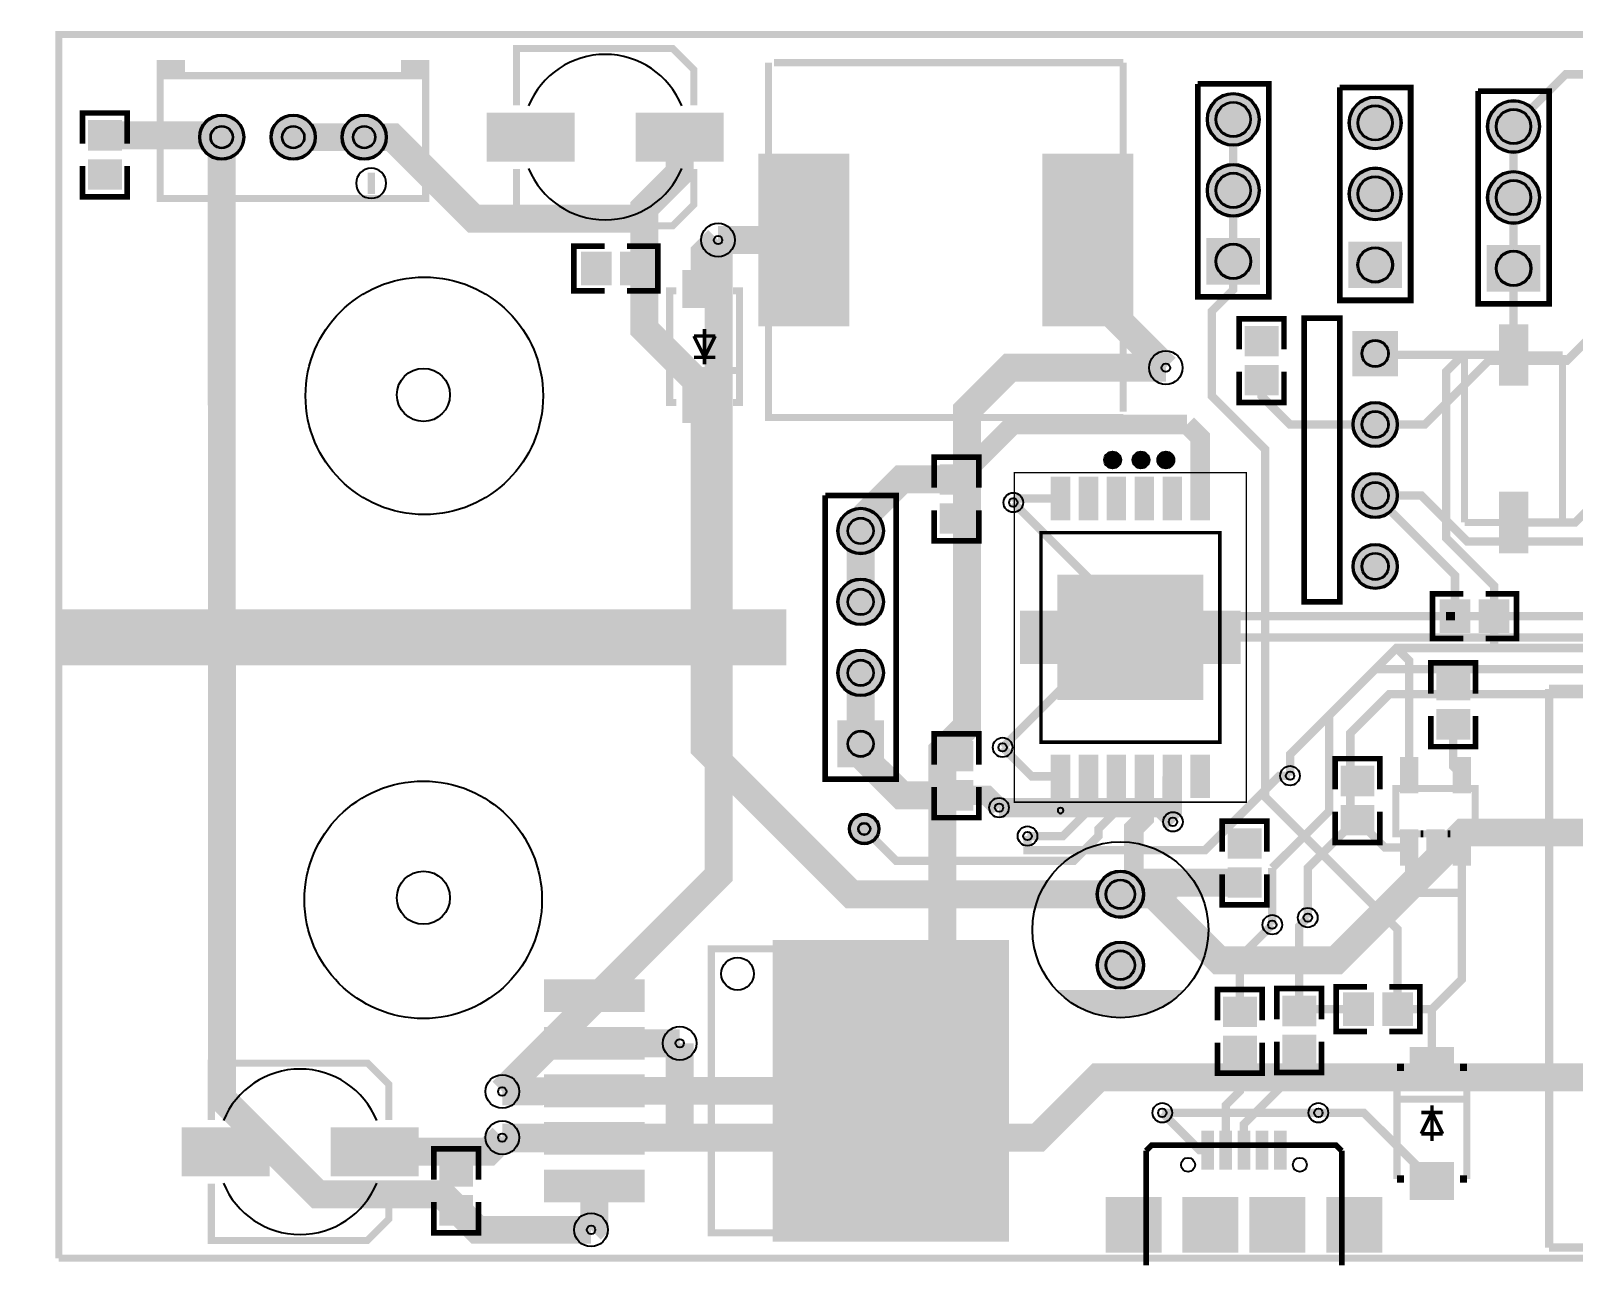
# Model space of a CAD drawing. Header units: millimetres. Extents: x -1 to 140, y -4 to 40.
# Drawn here: x -1 to 54.2, y -4.2 to 40.1 of the extents above; entities that cross this region are included whole.
import ezdxf

# ---------------------------------------------------------------- set-up
doc = ezdxf.new("R2010")
doc.units = ezdxf.units.MM
for name, color, linetype, true_color in [('BoardOutLine', 7, 'Continuous', 0xff00ff), ('BottomLayer', 7, 'Continuous', 0x0000ff), ('BottomSolderMaskLayer', 7, 'Continuous', 0xaa00ff), ('Document', 7, 'Continuous', 0xffffff), ('Hole', 7, 'Continuous', 0x222222), ('Multi-Layer', 7, 'Continuous', 0xc0c0c0), ('TopLayer', 7, 'Continuous', 0xff0000), ('TopPasteMaskLayer', 7, 'Continuous', 0x808080), ('TopSilkLayer', 7, 'Continuous', 0xffcc00), ('TopSolderMaskLayer', 7, 'Continuous', 0x800080)]:
    doc.layers.add(name, color=color, linetype=linetype, true_color=true_color)

msp = doc.modelspace()

# ---------------------------------------------------------------- hatches: boundary and pattern name
at = {"layer": 'BottomSolderMaskLayer'}
for points in [[(41.086, 36.957, 1), (42.988, 36.957, 1)], [(46.166, 36.83, 1), (48.068, 36.83, 1)], [(51.119, 36.703, 1), (53.021, 36.703, 1)], [(5.019, 36.322, 1), (6.645, 36.322, 1)], [(7.579, 36.322, 1), (9.205, 36.322, 1)], [(10.119, 36.322, 1), (11.745, 36.322, 1)], [(41.086, 34.417, 1), (42.988, 34.417, 1)], [(46.166, 34.29, 1), (48.068, 34.29, 1)], [(51.119, 34.163, 1), (53.021, 34.163, 1)], [(41.079, 31.045), (41.079, 32.709), (42.995, 32.709), (42.995, 31.045)], [(46.159, 30.918), (46.159, 32.582), (48.075, 32.582), (48.075, 30.918)], [(51.112, 30.791), (51.112, 32.455), (53.028, 32.455), (53.028, 30.791)], [(47.93, 29.388), (47.93, 27.762), (46.304, 27.762), (46.304, 29.388)], [(46.304, 26.035, 1), (47.93, 26.035, 1)], [(46.304, 23.495, 1), (47.93, 23.495, 1)], [(27.864, 22.225, 1), (29.54, 22.225, 1)], [(46.304, 20.955, 1), (47.93, 20.955, 1)], [(27.864, 19.685, 1), (29.54, 19.685, 1)], [(27.864, 17.145, 1), (29.54, 17.145, 1)], [(27.864, 13.767), (27.864, 15.443), (29.54, 15.443), (29.54, 13.767)], [(28.278, 11.557, 1), (29.38, 11.557, 1)], [(37.148, 9.22, 1), (38.849, 9.22, 1)], [(37.148, 6.68, 1), (38.849, 6.68, 1)]]:
    msp.add_hatch(color=256, dxfattribs=at).paths.add_polyline_path(points)
at = {"layer": 'Document'}
for points in [[(35.904, 18.615), (38.154, 18.615), (38.154, 20.515), (35.904, 20.515)], [(38.554, 18.615), (40.804, 18.615), (40.804, 20.515), (38.554, 20.515)], [(34.554, 17.615), (35.504, 17.615), (35.504, 19.215), (34.554, 19.215)], [(41.204, 17.615), (42.154, 17.615), (42.154, 19.215), (41.204, 19.215)], [(35.904, 16.315), (38.154, 16.315), (38.154, 18.215), (35.904, 18.215)], [(38.554, 16.315), (40.804, 16.315), (40.804, 18.215), (38.554, 18.215)]]:
    msp.add_hatch(color=256, dxfattribs=at).paths.add_polyline_path(points)
at = {"layer": 'Multi-Layer'}
for points in [[(41.137, 36.957, 1), (42.937, 36.957, 1)], [(46.217, 36.83, 1), (48.017, 36.83, 1)], [(51.17, 36.703, 1), (52.97, 36.703, 1)], [(5.07, 36.322, 1), (6.594, 36.322, 1)], [(7.63, 36.322, 1), (9.154, 36.322, 1)], [(10.17, 36.322, 1), (11.694, 36.322, 1)], [(41.137, 34.417, 1), (42.937, 34.417, 1)], [(46.217, 34.29, 1), (48.017, 34.29, 1)], [(51.17, 34.163, 1), (52.97, 34.163, 1)], [(41.137, 31.09), (41.137, 32.664), (42.937, 32.664), (42.937, 31.09)], [(46.217, 30.963), (46.217, 32.537), (48.017, 32.537), (48.017, 30.963)], [(51.17, 30.836), (51.17, 32.41), (52.97, 32.41), (52.97, 30.836)], [(47.879, 29.337), (47.879, 27.813), (46.355, 27.813), (46.355, 29.337)], [(46.355, 26.035, 1), (47.879, 26.035, 1)], [(46.355, 23.495, 1), (47.879, 23.495, 1)], [(27.915, 22.225, 1), (29.489, 22.225, 1)], [(46.355, 20.955, 1), (47.879, 20.955, 1)], [(27.915, 19.685, 1), (29.489, 19.685, 1)], [(27.915, 17.145, 1), (29.489, 17.145, 1)], [(27.915, 13.818), (27.915, 15.392), (29.489, 15.392), (29.489, 13.818)], [(37.198, 9.22, 1), (38.798, 9.22, 1)], [(37.198, 6.68, 1), (38.798, 6.68, 1)]]:
    msp.add_hatch(color=256, dxfattribs=at).paths.add_polyline_path(points)
at = {"layer": 'TopLayer'}
for points in [[(15.367, 37.148), (18.415, 37.148), (18.415, 35.496), (15.367, 35.496)], [(20.701, 37.148), (23.749, 37.148), (23.749, 35.496), (20.701, 35.496)], [(1.101, 35.887), (1.101, 36.887), (2.201, 36.887), (2.201, 35.887)], [(1.101, 34.487), (1.101, 35.487), (2.201, 35.487), (2.201, 34.487)], [(25.07, 29.639), (25.07, 35.639), (28.27, 35.639), (28.27, 29.639)], [(35.23, 29.639), (35.23, 35.639), (38.43, 35.639), (38.43, 29.639)], [(19.739, 31.073), (18.739, 31.073), (18.739, 32.173), (19.739, 32.173)], [(21.139, 31.073), (20.139, 31.073), (20.139, 32.173), (21.139, 32.173)], [(23.849, 31.521), (23.849, 30.251), (22.379, 30.251), (22.379, 31.521)], [(43.603, 29.521), (43.603, 28.521), (42.503, 28.521), (42.503, 29.521)], [(51.57, 27.525), (51.57, 29.524), (52.57, 29.524), (52.57, 27.525)], [(43.603, 28.121), (43.603, 27.121), (42.503, 27.121), (42.503, 28.121)], [(23.849, 27.407), (23.849, 26.137), (22.379, 26.137), (22.379, 27.407)], [(37.469, 24.765, 1), (37.969, 24.765, 1)], [(38.485, 24.765, 1), (38.985, 24.765, 1)], [(39.374, 24.765, 1), (39.874, 24.765, 1)], [(31.581, 23.568), (31.581, 24.568), (32.681, 24.568), (32.681, 23.568)], [(36.179, 24.065), (36.179, 22.715), (35.529, 22.715), (35.529, 24.065)], [(37.179, 24.065), (37.179, 22.715), (36.529, 22.715), (36.529, 24.065)], [(38.179, 24.065), (38.179, 22.715), (37.529, 22.715), (37.529, 24.065)], [(39.179, 24.065), (39.179, 22.715), (38.529, 22.715), (38.529, 24.065)], [(40.179, 24.065), (40.179, 22.715), (39.529, 22.715), (39.529, 24.065)], [(41.179, 24.065), (41.179, 22.715), (40.529, 22.715), (40.529, 24.065)], [(51.57, 21.53), (51.57, 23.529), (52.57, 23.529), (52.57, 21.53)], [(31.581, 22.168), (31.581, 23.168), (32.681, 23.168), (32.681, 22.168)], [(40.904, 20.615), (40.904, 16.215), (35.804, 16.215), (35.804, 20.615)], [(50.473, 18.627), (49.473, 18.627), (49.473, 19.727), (50.473, 19.727)], [(51.873, 18.627), (50.873, 18.627), (50.873, 19.727), (51.873, 19.727)], [(35.804, 17.515), (34.454, 17.515), (34.454, 19.315), (35.804, 19.315)], [(42.254, 17.515), (40.904, 17.515), (40.904, 19.315), (42.254, 19.315)], [(49.361, 16.202), (49.361, 17.202), (50.461, 17.202), (50.461, 16.202)], [(49.361, 14.802), (49.361, 15.802), (50.461, 15.802), (50.461, 14.802)], [(32.681, 14.662), (32.681, 13.662), (31.581, 13.662), (31.581, 14.662)], [(35.529, 12.765), (35.529, 14.115), (36.179, 14.115), (36.179, 12.765)], [(36.529, 12.765), (36.529, 14.115), (37.179, 14.115), (37.179, 12.765)], [(37.529, 12.765), (37.529, 14.115), (38.179, 14.115), (38.179, 12.765)], [(38.529, 12.765), (38.529, 14.115), (39.179, 14.115), (39.179, 12.765)], [(39.529, 12.765), (39.529, 14.115), (40.179, 14.115), (40.179, 12.765)], [(40.529, 12.765), (40.529, 14.115), (41.179, 14.115), (41.179, 12.765)], [(48.061, 14.087), (48.612, 14.087), (48.612, 12.888), (48.061, 12.888)], [(49.94, 14.087), (50.491, 14.087), (50.491, 12.888), (49.94, 12.888)], [(32.681, 13.262), (32.681, 12.262), (31.581, 12.262), (31.581, 13.262)], [(47.032, 13.773), (47.032, 12.773), (45.932, 12.773), (45.932, 13.773)], [(47.032, 12.373), (47.032, 11.373), (45.932, 11.373), (45.932, 12.373)], [(41.893, 10.538), (41.893, 11.538), (42.993, 11.538), (42.993, 10.538)], [(48.061, 11.496), (48.612, 11.496), (48.612, 10.297), (48.061, 10.297)], [(49, 11.496), (49.552, 11.496), (49.552, 10.297), (49, 10.297)], [(49.94, 11.496), (50.491, 11.496), (50.491, 10.297), (49.94, 10.297)], [(41.893, 9.138), (41.893, 10.138), (42.993, 10.138), (42.993, 9.138)], [(33.972, 7.512), (33.972, -3.147), (25.592, -3.147), (25.592, 7.512)], [(17.415, 6.121), (20.915, 6.121), (20.915, 5.051), (17.415, 5.051)], [(43.849, 4.543), (43.849, 5.543), (44.949, 5.543), (44.949, 4.543)], [(47.019, 4.555), (46.019, 4.555), (46.019, 5.655), (47.019, 5.655)], [(48.419, 4.555), (47.419, 4.555), (47.419, 5.655), (48.419, 5.655)], [(41.726, 4.511), (41.726, 5.511), (42.826, 5.511), (42.826, 4.511)], [(17.415, 4.419), (20.915, 4.419), (20.915, 3.35), (17.415, 3.35)], [(41.726, 3.111), (41.726, 4.111), (42.826, 4.111), (42.826, 3.111)], [(43.849, 3.143), (43.849, 4.143), (44.949, 4.143), (44.949, 3.143)], [(48.414, 2.438), (48.414, 3.708), (49.884, 3.708), (49.884, 2.438)], [(17.415, 2.717), (20.915, 2.717), (20.915, 1.648), (17.415, 1.648)], [(4.445, 0.826), (7.493, 0.826), (7.493, -0.826), (4.445, -0.826)], [(9.779, 0.826), (12.827, 0.826), (12.827, -0.826), (9.779, -0.826)], [(17.415, 1.015), (20.915, 1.015), (20.915, -0.054), (17.415, -0.054)], [(41.318, -0.614), (40.918, -0.614), (40.918, 0.736), (41.318, 0.736)], [(41.968, -0.614), (41.568, -0.614), (41.568, 0.736), (41.968, 0.736)], [(42.618, -0.614), (42.218, -0.614), (42.218, 0.736), (42.618, 0.736)], [(43.268, -0.614), (42.868, -0.614), (42.868, 0.736), (43.268, 0.736)], [(43.918, -0.614), (43.518, -0.614), (43.518, 0.736), (43.918, 0.736)], [(13.674, -1.197), (13.674, -0.197), (14.774, -0.197), (14.774, -1.197)], [(48.414, -1.676), (48.414, -0.406), (49.884, -0.406), (49.884, -1.676)], [(17.415, -0.686), (20.915, -0.686), (20.915, -1.756), (17.415, -1.756)], [(13.674, -2.597), (13.674, -1.597), (14.774, -1.597), (14.774, -2.597)], [(37.518, -1.664), (39.418, -1.664), (39.418, -3.564), (37.518, -3.564)], [(40.268, -1.664), (42.168, -1.664), (42.168, -3.564), (40.268, -3.564)], [(42.668, -1.664), (44.568, -1.664), (44.568, -3.564), (42.668, -3.564)], [(45.418, -1.664), (47.318, -1.664), (47.318, -3.564), (45.418, -3.564)]]:
    msp.add_hatch(color=256, dxfattribs=at).paths.add_polyline_path(points)
at = {"layer": 'TopPasteMaskLayer'}
for points in [[(15.367, 37.148), (18.415, 37.148), (18.415, 35.496), (15.367, 35.496)], [(20.701, 37.148), (23.749, 37.148), (23.749, 35.496), (20.701, 35.496)], [(1.101, 35.887), (1.101, 36.887), (2.201, 36.887), (2.201, 35.887)], [(1.101, 34.487), (1.101, 35.487), (2.201, 35.487), (2.201, 34.487)], [(25.07, 29.639), (25.07, 35.639), (28.27, 35.639), (28.27, 29.639)], [(35.23, 29.639), (35.23, 35.639), (38.43, 35.639), (38.43, 29.639)], [(19.739, 31.073), (18.739, 31.073), (18.739, 32.173), (19.739, 32.173)], [(21.139, 31.073), (20.139, 31.073), (20.139, 32.173), (21.139, 32.173)], [(23.849, 31.521), (23.849, 30.251), (22.379, 30.251), (22.379, 31.521)], [(43.603, 29.521), (43.603, 28.521), (42.503, 28.521), (42.503, 29.521)], [(51.57, 27.525), (51.57, 29.524), (52.57, 29.524), (52.57, 27.525)], [(43.603, 28.121), (43.603, 27.121), (42.503, 27.121), (42.503, 28.121)], [(23.849, 27.407), (23.849, 26.137), (22.379, 26.137), (22.379, 27.407)], [(37.469, 24.765, 1), (37.969, 24.765, 1)], [(38.485, 24.765, 1), (38.985, 24.765, 1)], [(39.374, 24.765, 1), (39.874, 24.765, 1)], [(31.581, 23.568), (31.581, 24.568), (32.681, 24.568), (32.681, 23.568)], [(36.179, 24.065), (36.179, 22.715), (35.529, 22.715), (35.529, 24.065)], [(37.179, 24.065), (37.179, 22.715), (36.529, 22.715), (36.529, 24.065)], [(38.179, 24.065), (38.179, 22.715), (37.529, 22.715), (37.529, 24.065)], [(39.179, 24.065), (39.179, 22.715), (38.529, 22.715), (38.529, 24.065)], [(40.179, 24.065), (40.179, 22.715), (39.529, 22.715), (39.529, 24.065)], [(41.179, 24.065), (41.179, 22.715), (40.529, 22.715), (40.529, 24.065)], [(51.57, 21.53), (51.57, 23.529), (52.57, 23.529), (52.57, 21.53)], [(31.581, 22.168), (31.581, 23.168), (32.681, 23.168), (32.681, 22.168)], [(40.904, 20.615), (40.904, 16.215), (35.804, 16.215), (35.804, 20.615)], [(50.473, 18.627), (49.473, 18.627), (49.473, 19.727), (50.473, 19.727)], [(51.873, 18.627), (50.873, 18.627), (50.873, 19.727), (51.873, 19.727)], [(35.804, 17.515), (34.454, 17.515), (34.454, 19.315), (35.804, 19.315)], [(42.254, 17.515), (40.904, 17.515), (40.904, 19.315), (42.254, 19.315)], [(49.361, 16.202), (49.361, 17.202), (50.461, 17.202), (50.461, 16.202)], [(49.361, 14.802), (49.361, 15.802), (50.461, 15.802), (50.461, 14.802)], [(32.681, 14.662), (32.681, 13.662), (31.581, 13.662), (31.581, 14.662)], [(35.529, 12.765), (35.529, 14.115), (36.179, 14.115), (36.179, 12.765)], [(36.529, 12.765), (36.529, 14.115), (37.179, 14.115), (37.179, 12.765)], [(37.529, 12.765), (37.529, 14.115), (38.179, 14.115), (38.179, 12.765)], [(38.529, 12.765), (38.529, 14.115), (39.179, 14.115), (39.179, 12.765)], [(39.529, 12.765), (39.529, 14.115), (40.179, 14.115), (40.179, 12.765)], [(40.529, 12.765), (40.529, 14.115), (41.179, 14.115), (41.179, 12.765)], [(48.061, 14.087), (48.612, 14.087), (48.612, 12.888), (48.061, 12.888)], [(49.94, 14.087), (50.491, 14.087), (50.491, 12.888), (49.94, 12.888)], [(32.681, 13.262), (32.681, 12.262), (31.581, 12.262), (31.581, 13.262)], [(47.032, 13.773), (47.032, 12.773), (45.932, 12.773), (45.932, 13.773)], [(47.032, 12.373), (47.032, 11.373), (45.932, 11.373), (45.932, 12.373)], [(41.893, 10.538), (41.893, 11.538), (42.993, 11.538), (42.993, 10.538)], [(48.061, 11.496), (48.612, 11.496), (48.612, 10.297), (48.061, 10.297)], [(49, 11.496), (49.552, 11.496), (49.552, 10.297), (49, 10.297)], [(49.94, 11.496), (50.491, 11.496), (50.491, 10.297), (49.94, 10.297)], [(41.893, 9.138), (41.893, 10.138), (42.993, 10.138), (42.993, 9.138)], [(33.972, 7.512), (33.972, -3.147), (25.592, -3.147), (25.592, 7.512)], [(17.415, 6.121), (20.915, 6.121), (20.915, 5.051), (17.415, 5.051)], [(43.849, 4.543), (43.849, 5.543), (44.949, 5.543), (44.949, 4.543)], [(47.019, 4.555), (46.019, 4.555), (46.019, 5.655), (47.019, 5.655)], [(48.419, 4.555), (47.419, 4.555), (47.419, 5.655), (48.419, 5.655)], [(41.726, 4.511), (41.726, 5.511), (42.826, 5.511), (42.826, 4.511)], [(17.415, 4.419), (20.915, 4.419), (20.915, 3.35), (17.415, 3.35)], [(41.726, 3.111), (41.726, 4.111), (42.826, 4.111), (42.826, 3.111)], [(43.849, 3.143), (43.849, 4.143), (44.949, 4.143), (44.949, 3.143)], [(48.414, 2.438), (48.414, 3.708), (49.884, 3.708), (49.884, 2.438)], [(17.415, 2.717), (20.915, 2.717), (20.915, 1.648), (17.415, 1.648)], [(4.445, 0.826), (7.493, 0.826), (7.493, -0.826), (4.445, -0.826)], [(9.779, 0.826), (12.827, 0.826), (12.827, -0.826), (9.779, -0.826)], [(17.415, 1.015), (20.915, 1.015), (20.915, -0.054), (17.415, -0.054)], [(41.318, -0.614), (40.918, -0.614), (40.918, 0.736), (41.318, 0.736)], [(41.968, -0.614), (41.568, -0.614), (41.568, 0.736), (41.968, 0.736)], [(42.618, -0.614), (42.218, -0.614), (42.218, 0.736), (42.618, 0.736)], [(43.268, -0.614), (42.868, -0.614), (42.868, 0.736), (43.268, 0.736)], [(43.918, -0.614), (43.518, -0.614), (43.518, 0.736), (43.918, 0.736)], [(13.674, -1.197), (13.674, -0.197), (14.774, -0.197), (14.774, -1.197)], [(48.414, -1.676), (48.414, -0.406), (49.884, -0.406), (49.884, -1.676)], [(17.415, -0.686), (20.915, -0.686), (20.915, -1.756), (17.415, -1.756)], [(13.674, -2.597), (13.674, -1.597), (14.774, -1.597), (14.774, -2.597)], [(37.518, -1.664), (39.418, -1.664), (39.418, -3.564), (37.518, -3.564)], [(40.268, -1.664), (42.168, -1.664), (42.168, -3.564), (40.268, -3.564)], [(42.668, -1.664), (44.568, -1.664), (44.568, -3.564), (42.668, -3.564)], [(45.418, -1.664), (47.318, -1.664), (47.318, -3.564), (45.418, -3.564)]]:
    msp.add_hatch(color=256, dxfattribs=at).paths.add_polyline_path(points)
at = {"layer": 'TopSilkLayer'}
msp.add_hatch(color=256, dxfattribs=at).paths.add_polyline_path([(40.284, 5.791), (40.231, 5.733), (40.175, 5.676), (40.118, 5.621), (40.06, 5.567), (40.001, 5.515), (39.94, 5.464), (39.878, 5.415), (39.814, 5.367), (39.75, 5.322), (39.684, 5.277), (39.617, 5.235), (39.549, 5.194), (39.48, 5.155), (39.41, 5.118), (39.339, 5.082), (39.267, 5.049), (39.195, 5.017), (39.121, 4.987), (39.047, 4.959), (38.972, 4.933), (38.897, 4.909), (38.821, 4.887), (38.744, 4.867), (38.667, 4.849), (38.589, 4.832), (38.511, 4.818), (38.433, 4.806), (38.354, 4.796), (38.275, 4.788), (38.196, 4.782), (38.117, 4.777), (38.038, 4.775), (37.959, 4.775), (37.88, 4.777), (37.8, 4.782), (37.721, 4.788), (37.643, 4.796), (37.564, 4.806), (37.486, 4.818), (37.408, 4.832), (37.33, 4.849), (37.253, 4.867), (37.176, 4.887), (37.1, 4.909), (37.025, 4.933), (36.95, 4.959), (36.876, 4.987), (36.802, 5.017), (36.73, 5.049), (36.658, 5.082), (36.587, 5.118), (36.517, 5.155), (36.448, 5.194), (36.38, 5.235), (36.313, 5.277), (36.247, 5.322), (36.183, 5.367), (36.119, 5.415), (36.057, 5.464), (35.996, 5.515), (35.937, 5.567), (35.878, 5.621), (35.822, 5.676), (35.766, 5.733), (35.712, 5.791)])
at = {"layer": 'TopSolderMaskLayer'}
for points in [[(41.086, 36.957, 1), (42.988, 36.957, 1)], [(46.166, 36.83, 1), (48.068, 36.83, 1)], [(51.119, 36.703, 1), (53.021, 36.703, 1)], [(5.019, 36.322, 1), (6.645, 36.322, 1)], [(7.579, 36.322, 1), (9.205, 36.322, 1)], [(10.119, 36.322, 1), (11.745, 36.322, 1)], [(15.316, 37.198), (18.466, 37.198), (18.466, 35.446), (15.316, 35.446)], [(20.65, 37.198), (23.8, 37.198), (23.8, 35.446), (20.65, 35.446)], [(1.045, 35.841), (1.045, 36.933), (2.257, 36.933), (2.257, 35.841)], [(1.045, 34.441), (1.045, 35.533), (2.257, 35.533), (2.257, 34.441)], [(25.043, 29.544), (25.043, 35.734), (28.297, 35.734), (28.297, 29.544)], [(35.203, 29.544), (35.203, 35.734), (38.457, 35.734), (38.457, 29.544)], [(41.086, 34.417, 1), (42.988, 34.417, 1)], [(46.166, 34.29, 1), (48.068, 34.29, 1)], [(51.119, 34.163, 1), (53.021, 34.163, 1)], [(41.079, 31.045), (41.079, 32.709), (42.995, 32.709), (42.995, 31.045)], [(46.159, 30.918), (46.159, 32.582), (48.075, 32.582), (48.075, 30.918)], [(19.79, 31.022), (18.688, 31.022), (18.688, 32.224), (19.79, 32.224)], [(21.19, 31.022), (20.088, 31.022), (20.088, 32.224), (21.19, 32.224)], [(51.112, 30.791), (51.112, 32.455), (53.028, 32.455), (53.028, 30.791)], [(23.908, 31.565), (23.908, 30.208), (22.32, 30.208), (22.32, 31.565)], [(43.659, 29.567), (43.659, 28.475), (42.447, 28.475), (42.447, 29.567)], [(47.93, 29.388), (47.93, 27.762), (46.304, 27.762), (46.304, 29.388)], [(51.544, 27.423), (51.544, 29.625), (52.596, 29.625), (52.596, 27.423)], [(43.659, 28.167), (43.659, 27.075), (42.447, 27.075), (42.447, 28.167)], [(23.908, 27.45), (23.908, 26.093), (22.32, 26.093), (22.32, 27.45)], [(46.304, 26.035, 1), (47.93, 26.035, 1)], [(37.418, 24.765, 1), (38.02, 24.765, 1)], [(38.434, 24.765, 1), (39.036, 24.765, 1)], [(39.323, 24.765, 1), (39.925, 24.765, 1)], [(31.525, 23.522), (31.525, 24.614), (32.737, 24.614), (32.737, 23.522)], [(46.304, 23.495, 1), (47.93, 23.495, 1)], [(36.204, 24.171), (36.204, 22.61), (35.505, 22.61), (35.505, 24.171)], [(37.203, 24.171), (37.203, 22.61), (36.504, 22.61), (36.504, 24.171)], [(38.203, 24.171), (38.203, 22.61), (37.504, 22.61), (37.504, 24.171)], [(39.204, 24.171), (39.204, 22.61), (38.505, 22.61), (38.505, 24.171)], [(40.204, 24.171), (40.204, 22.61), (39.505, 22.61), (39.505, 24.171)], [(41.203, 24.171), (41.203, 22.61), (40.504, 22.61), (40.504, 24.171)], [(31.525, 22.122), (31.525, 23.214), (32.737, 23.214), (32.737, 22.122)], [(51.544, 21.429), (51.544, 23.631), (52.596, 23.631), (52.596, 21.429)], [(27.864, 22.225, 1), (29.54, 22.225, 1)], [(46.304, 20.955, 1), (47.93, 20.955, 1)], [(27.864, 19.685, 1), (29.54, 19.685, 1)], [(40.963, 20.659), (40.963, 16.171), (35.745, 16.171), (35.745, 20.659)], [(35.855, 17.464), (34.403, 17.464), (34.403, 19.366), (35.855, 19.366)], [(42.305, 17.464), (40.853, 17.464), (40.853, 19.366), (42.305, 19.366)], [(50.524, 18.576), (49.422, 18.576), (49.422, 19.778), (50.524, 19.778)], [(51.924, 18.576), (50.822, 18.576), (50.822, 19.778), (51.924, 19.778)], [(27.864, 17.145, 1), (29.54, 17.145, 1)], [(49.305, 16.156), (49.305, 17.248), (50.517, 17.248), (50.517, 16.156)], [(49.305, 14.756), (49.305, 15.848), (50.517, 15.848), (50.517, 14.756)], [(27.864, 13.767), (27.864, 15.443), (29.54, 15.443), (29.54, 13.767)], [(32.737, 14.708), (32.737, 13.616), (31.525, 13.616), (31.525, 14.708)], [(35.505, 12.659), (35.505, 14.22), (36.204, 14.22), (36.204, 12.659)], [(36.504, 12.659), (36.504, 14.22), (37.203, 14.22), (37.203, 12.659)], [(37.504, 12.659), (37.504, 14.22), (38.203, 14.22), (38.203, 12.659)], [(38.505, 12.659), (38.505, 14.22), (39.204, 14.22), (39.204, 12.659)], [(39.505, 12.659), (39.505, 14.22), (40.204, 14.22), (40.204, 12.659)], [(40.504, 12.659), (40.504, 14.22), (41.203, 14.22), (41.203, 12.659)], [(47.088, 13.819), (47.088, 12.727), (45.876, 12.727), (45.876, 13.819)], [(48.01, 14.138), (48.663, 14.138), (48.663, 12.837), (48.01, 12.837)], [(49.889, 14.138), (50.542, 14.138), (50.542, 12.837), (49.889, 12.837)], [(32.737, 13.308), (32.737, 12.216), (31.525, 12.216), (31.525, 13.308)], [(47.088, 12.419), (47.088, 11.327), (45.876, 11.327), (45.876, 12.419)], [(28.278, 11.557, 1), (29.38, 11.557, 1)], [(41.838, 10.492), (41.838, 11.584), (43.049, 11.584), (43.049, 10.492)], [(48.01, 11.547), (48.663, 11.547), (48.663, 10.246), (48.01, 10.246)], [(48.95, 11.547), (49.602, 11.547), (49.602, 10.246), (48.95, 10.246)], [(49.889, 11.547), (50.542, 11.547), (50.542, 10.246), (49.889, 10.246)], [(37.148, 9.22, 1), (38.849, 9.22, 1)], [(41.838, 9.092), (41.838, 10.184), (43.049, 10.184), (43.049, 9.092)], [(34.012, 7.577), (34.012, -3.212), (25.552, -3.212), (25.552, 7.577)], [(37.148, 6.68, 1), (38.849, 6.68, 1)], [(17.364, 6.172), (20.966, 6.172), (20.966, 5.001), (17.364, 5.001)], [(41.67, 4.465), (41.67, 5.557), (42.882, 5.557), (42.882, 4.465)], [(43.793, 4.497), (43.793, 5.589), (45.005, 5.589), (45.005, 4.497)], [(47.069, 4.505), (45.968, 4.505), (45.968, 5.706), (47.069, 5.706)], [(48.47, 4.505), (47.368, 4.505), (47.368, 5.706), (48.47, 5.706)], [(17.364, 4.47), (20.966, 4.47), (20.966, 3.299), (17.364, 3.299)], [(41.67, 3.065), (41.67, 4.157), (42.882, 4.157), (42.882, 3.065)], [(43.793, 3.097), (43.793, 4.189), (45.005, 4.189), (45.005, 3.097)], [(48.355, 2.395), (48.355, 3.752), (49.943, 3.752), (49.943, 2.395)], [(17.364, 2.768), (20.966, 2.768), (20.966, 1.597), (17.364, 1.597)], [(4.394, 0.876), (7.544, 0.876), (7.544, -0.876), (4.394, -0.876)], [(9.728, 0.876), (12.878, 0.876), (12.878, -0.876), (9.728, -0.876)], [(17.364, 1.066), (20.966, 1.066), (20.966, -0.105), (17.364, -0.105)], [(41.343, -0.639), (40.892, -0.639), (40.892, 0.762), (41.343, 0.762)], [(41.993, -0.639), (41.542, -0.639), (41.542, 0.762), (41.993, 0.762)], [(42.644, -0.639), (42.192, -0.639), (42.192, 0.762), (42.644, 0.762)], [(43.294, -0.639), (42.843, -0.639), (42.843, 0.762), (43.294, 0.762)], [(43.944, -0.639), (43.493, -0.639), (43.493, 0.762), (43.944, 0.762)], [(13.618, -1.243), (13.618, -0.151), (14.83, -0.151), (14.83, -1.243)], [(48.355, -1.72), (48.355, -0.363), (49.943, -0.363), (49.943, -1.72)], [(17.364, -0.636), (20.966, -0.636), (20.966, -1.807), (17.364, -1.807)], [(13.618, -2.643), (13.618, -1.551), (14.83, -1.551), (14.83, -2.643)], [(37.467, -1.613), (39.469, -1.613), (39.469, -3.615), (37.467, -3.615)], [(40.217, -1.613), (42.219, -1.613), (42.219, -3.615), (40.217, -3.615)], [(42.617, -1.613), (44.619, -1.613), (44.619, -3.615), (42.617, -3.615)], [(45.367, -1.613), (47.369, -1.613), (47.369, -3.615), (45.367, -3.615)]]:
    msp.add_hatch(color=256, dxfattribs=at).paths.add_polyline_path(points)

# ---------------------------------------------------------------- linework, layer by layer
at = {"layer": 'BoardOutLine', "const_width": 0.254}
for points in [[(140, 40), (113.254, 40), (0, 40), (0, 0)], [(0, -3.81), (0, 0)], [(0, -3.81), (140, -3.81)]]:
    msp.add_lwpolyline(points, dxfattribs=at)
at = {"layer": 'BottomLayer'}
for points, const_width in [([(19.05, -2.794), (14.986, -2.794), (13.716, -1.524), (9.271, -1.524), (5.842, 1.905), (5.832, 36.322)], 1), ([(15.875, 2.159), (23.622, 9.906), (23.622, 32.614), (23.597, 32.639)], 1), ([(72.263, 25.654), (70.104, 25.654), (67.818, 27.94), (67.818, 30.099), (66.294, 31.623), (58.42, 31.623), (57.15, 30.353), (56.007, 30.353), (53.975, 28.321), (51.181, 28.321), (48.895, 26.035), (47.117, 26.035)], 0.3), ([(35.179, 28.067), (34.036, 28.067), (32.512, 26.543), (32.512, 15.24), (31.623, 14.351), (31.623, 2.291), (30.734, 1.402)], 1), ([(39.624, 28.067), (35.179, 28.067)], 1), ([(44.704, 8.382), (44.704, 10.16), (46.228, 11.684), (46.228, 14.986), (47.625, 16.383), (70.358, 16.383), (71.628, 17.653), (71.628, 21.59), (68.199, 25.019)], 0.3), ([(70.104, 19.177), (38.227, 19.177), (34.163, 23.241)], 0.3), ([(69.596, 20.447), (69.596, 21.082), (67.183, 23.495), (57.531, 23.495), (55.88, 21.844), (50.419, 21.844), (48.768, 23.495), (47.117, 23.495)], 0.3), ([(69.088, 18.415), (37.719, 18.415), (33.782, 14.478)], 0.3), ([(69.215, 17.272), (47.117, 17.272), (45.466, 15.621), (45.466, 12.192), (43.434, 10.16)], 0.3), ([(44.069, 13.462), (43.688, 13.462), (41.021, 10.795), (34.671, 10.795), (34.671, 11.303)], 0.3), ([(39.942, 11.811), (39.433, 12.319), (33.655, 12.319)], 0.7), ([(37.998, 9.22), (39.167, 9.22), (41.529, 6.858), (45.72, 6.858), (50.292, 11.43), (90.424, 11.43), (94.615, 7.239)], 1), ([(43.434, 8.128), (43.434, 10.16)], 0.3), ([(22.225, 3.884), (22.225, 0.508)], 1), ([(15.875, 0.508), (35.052, 0.508), (37.211, 2.667), (109.347, 2.667), (113.284, -1.27), (119.507, -1.27)], 1), ([(30.734, 1.403), (30.734, 0.508)], 1), ([(39.497, 1.397), (45.085, 1.397)], 0.3)]:
    msp.add_lwpolyline(points, dxfattribs=dict(at, const_width=const_width))
at = {"layer": 'BottomSolderMaskLayer'}
for centre, radius in [((42.037, 36.957), 0.951), ((42.037, 36.957), 0.634), ((47.117, 36.83), 0.951), ((52.07, 36.703), 0.951), ((5.832, 36.322), 0.813), ((8.392, 36.322), 0.813), ((10.932, 36.322), 0.813), ((47.117, 36.83), 0.634), ((52.07, 36.703), 0.634), ((5.832, 36.322), 0.406), ((8.392, 36.322), 0.406), ((10.932, 36.322), 0.406), ((42.037, 34.417), 0.951), ((42.037, 34.417), 0.634), ((47.117, 34.29), 0.951), ((47.117, 34.29), 0.634), ((52.07, 34.163), 0.951), ((52.07, 34.163), 0.634), ((42.037, 31.877), 0.639), ((47.117, 31.75), 0.639), ((52.07, 31.623), 0.639), ((47.117, 28.575), 0.488), ((47.117, 26.035), 0.813), ((47.117, 26.035), 0.488), ((47.117, 23.495), 0.813), ((47.117, 23.495), 0.488), ((28.702, 22.225), 0.838), ((28.702, 22.225), 0.473), ((47.117, 20.955), 0.813), ((47.117, 20.955), 0.488), ((28.702, 19.685), 0.838), ((28.702, 19.685), 0.473), ((28.702, 17.145), 0.838), ((28.702, 17.145), 0.473), ((28.702, 14.605), 0.473), ((28.829, 11.557), 0.551), ((28.829, 11.557), 0.22), ((37.998, 9.22), 0.851), ((37.998, 9.22), 0.532), ((37.998, 6.68), 0.851), ((37.998, 6.68), 0.532)]:
    msp.add_circle(centre, radius, dxfattribs=at)
at = {"layer": 'Document'}
for points, const_width in [([(51.359, 28.524), (52.832, 28.524)], 0.254), ([(51.41, 22.53), (52.68, 22.53)], 0.254), ([(0, 18.415), (26.035, 18.415)], 2), ([(47.854, 13.005), (50.698, 13.005)], 0.254), ([(50.698, 11.379), (47.854, 11.379)], 0.254)]:
    msp.add_lwpolyline(points, dxfattribs=dict(at, const_width=const_width))
for points, const_width in [([(34.204, 12.515), (34.204, 24.315), (42.504, 24.315), (42.504, 12.515), (34.204, 12.515)], 0.05), ([(35.154, 14.665), (35.154, 22.165), (41.554, 22.165), (41.554, 14.665), (35.154, 14.665)], 0.127)]:
    msp.add_lwpolyline(points, close=True, dxfattribs=dict(at, const_width=const_width))
for centre in [(13.083, 27.062), (13.045, 9.021)]:
    msp.add_circle(centre, 4.25, dxfattribs=at)
msp.add_arc((35.856, 12.215), 0.1, 91.2362, 88.7638, dxfattribs=at)
at = {"layer": 'Hole'}
for centre in [(23.597, 32.639), (39.624, 28.067), (34.163, 23.241), (33.782, 14.478), (44.069, 13.462), (33.655, 12.319), (39.878, 11.811), (34.671, 11.303), (44.704, 8.382), (43.434, 8.128), (22.225, 3.884), (15.875, 2.159), (39.497, 1.397), (45.085, 1.397), (15.875, 0.508), (19.05, -2.794)]:
    msp.add_circle(centre, 0.152, dxfattribs=at)
at = {"layer": 'Multi-Layer'}
for centre, radius in [((42.037, 36.957), 0.9), ((42.037, 36.957), 0.6), ((47.117, 36.83), 0.9), ((52.07, 36.703), 0.9), ((5.832, 36.322), 0.762), ((8.392, 36.322), 0.762), ((10.932, 36.322), 0.762), ((47.117, 36.83), 0.6), ((52.07, 36.703), 0.6), ((5.832, 36.322), 0.381), ((8.392, 36.322), 0.381), ((10.932, 36.322), 0.381), ((42.037, 34.417), 0.9), ((42.037, 34.417), 0.6), ((47.117, 34.29), 0.9), ((47.117, 34.29), 0.6), ((52.07, 34.163), 0.9), ((52.07, 34.163), 0.6), ((23.597, 32.639), 0.6), ((42.037, 31.877), 0.6), ((47.117, 31.75), 0.6), ((52.07, 31.623), 0.6), ((47.117, 28.575), 0.457), ((39.624, 28.067), 0.6), ((13.05, 27.095), 0.95), ((47.117, 26.035), 0.762), ((47.117, 26.035), 0.457), ((47.117, 23.495), 0.762), ((47.117, 23.495), 0.457), ((34.163, 23.241), 0.35), ((28.702, 22.225), 0.787), ((28.702, 22.225), 0.445), ((47.117, 20.955), 0.762), ((47.117, 20.955), 0.457), ((28.702, 19.685), 0.787), ((28.702, 19.685), 0.445), ((28.702, 17.145), 0.787), ((28.702, 17.145), 0.445), ((28.702, 14.605), 0.445), ((33.782, 14.478), 0.35), ((44.069, 13.462), 0.35), ((33.655, 12.319), 0.35), ((39.878, 11.811), 0.35), ((28.829, 11.557), 0.5), ((28.829, 11.557), 0.2), ((34.671, 11.303), 0.35), ((13.05, 9.095), 0.95), ((37.998, 9.22), 0.8), ((37.998, 9.22), 0.5), ((43.434, 8.128), 0.35), ((44.704, 8.382), 0.35), ((37.998, 6.68), 0.8), ((37.998, 6.68), 0.5), ((22.225, 3.884), 0.6), ((15.875, 2.159), 0.6), ((39.497, 1.397), 0.35), ((45.085, 1.397), 0.35), ((15.875, 0.508), 0.6), ((40.418, -0.464), 0.25), ((44.418, -0.464), 0.25), ((19.05, -2.794), 0.6)]:
    msp.add_circle(centre, radius, dxfattribs=at)
at = {"layer": 'TopLayer'}
for points, const_width in [([(52.07, 36.703), (53.937, 38.57), (55.626, 38.57)], 0.3), ([(42.037, 34.417), (42.037, 36.957)], 0.3), ([(1.651, 36.387), (5.767, 36.387), (5.832, 36.322)], 1), ([(8.392, 36.322), (10.932, 36.322)], 1), ([(10.932, 36.322), (11.938, 36.322), (14.859, 33.401), (20.955, 33.401)], 1), ([(23.114, 26.772), (23.114, 27.305), (20.955, 29.464), (20.955, 33.782), (22.225, 35.052), (22.225, 36.322)], 1), ([(52.07, 36.703), (52.07, 34.163)], 0.3), ([(42.037, 31.877), (42.037, 34.417)], 0.3), ([(52.07, 34.163), (52.07, 31.623)], 0.3), ([(23.114, 30.886), (23.114, 32.156), (23.597, 32.639)], 1), ([(23.597, 32.639), (23.597, 32.639), (26.67, 32.639)], 1), ([(39.624, 28.067), (36.83, 30.861), (36.83, 32.639)], 1), ([(42.037, 31.877), (42.037, 30.861), (41.275, 30.099), (41.275, 27.051), (43.18, 25.146), (43.18, 12.7), (47.92, 7.96), (47.92, 5.105)], 0.3), ([(52.07, 28.524), (52.07, 31.623)], 0.3), ([(47.117, 28.575), (47.168, 28.524), (52.07, 28.524)], 0.3), ([(51.373, 19.177), (51.373, 20.255), (49.657, 21.971), (49.657, 27.927), (50.254, 28.524)], 0.3), ([(47.117, 26.035), (44.069, 26.035), (43.053, 27.051), (43.053, 27.621)], 0.3), ([(23.114, 26.772), (23.114, 14.478), (28.372, 9.22), (37.998, 9.22)], 1), ([(32.131, 24.067), (32.194, 24.067), (34.163, 26.035), (40.386, 26.035)], 0.7), ([(40.854, 23.39), (40.854, 25.567), (40.386, 26.035)], 0.7), ([(28.702, 22.225), (28.702, 22.606), (30.164, 24.068), (32.131, 24.068)], 1), ([(34.163, 23.241), (34.312, 23.39), (35.854, 23.39)], 0.3), ([(49.973, 19.177), (49.973, 20.639), (47.117, 23.495)], 0.3), ([(54.991, 23.241), (54.28, 22.53), (52.07, 22.53)], 0.3), ([(29.083, 19.685), (28.702, 20.066), (28.702, 22.225)], 1), ([(44.069, 13.462), (44.069, 14.224), (47.879, 18.034), (61.087, 18.034), (62.484, 19.431), (62.484, 20.701)], 0.3), ([(49.657, 19.177), (49.974, 19.177)], 0.3), ([(51.373, 19.177), (51.373, 18.034)], 0.3), ([(48.336, 13.487), (48.336, 17.577), (47.879, 18.034)], 0.3), ([(28.702, 17.145), (28.702, 14.986), (29.083, 14.605)], 1), ([(28.702, 14.605), (28.702, 14.224), (30.164, 12.762), (32.131, 12.762)], 1), ([(50.216, 13.487), (49.911, 13.792), (49.911, 15.302)], 0.3), ([(33.782, 14.478), (34.82, 13.44), (35.854, 13.44)], 0.3), ([(37.854, 13.439), (37.854, 12.2), (37.211, 11.557), (37.211, 11.303), (36.322, 10.414), (29.972, 10.414), (28.829, 11.557)], 0.3), ([(34.671, 11.303), (35.941, 11.303), (36.853, 12.215), (36.853, 13.439)], 0.3), ([(37.998, 9.22), (38.481, 9.22), (38.481, 11.572), (38.854, 11.946), (38.854, 13.439)], 0.7), ([(39.854, 13.44), (39.854, 11.835), (39.878, 11.811)], 0.7), ([(33.655, 12.319), (33.212, 12.762), (32.131, 12.762)], 0.7), ([(46.482, 11.873), (47.459, 10.897), (48.336, 10.897)], 0.3), ([(48.336, 10.897), (48.336, 9.449), (48.514, 9.271), (50.216, 9.271)], 0.3), ([(50.216, 10.897), (50.216, 6.172), (49.149, 5.105)], 0.3), ([(37.998, 9.22), (38.416, 9.638), (42.443, 9.638)], 1), ([(44.399, 5.043), (44.399, 8.077), (44.704, 8.382)], 0.3), ([(43.434, 8.128), (42.276, 6.97), (42.276, 5.011)], 0.3), ([(44.399, 5.043), (44.461, 5.105), (46.519, 5.105)], 0.3), ([(49.149, 3.073), (49.149, 5.105), (47.919, 5.105)], 0.3), ([(19.165, 3.884), (22.225, 3.884)], 1), ([(41.768, 0.061), (41.768, 1.666), (42.276, 2.174), (42.276, 3.611)], 0.3), ([(42.418, 0.061), (42.418, 0.993), (44.399, 2.974), (44.399, 3.642)], 0.3), ([(15.875, 2.159), (19.164, 2.182)], 1), ([(19.164, 2.182), (29.781, 2.182)], 1), ([(41.118, 0.061), (40.833, 0.061), (39.497, 1.397)], 0.3), ([(45.085, 1.397), (46.711, 1.397), (49.149, -1.041)], 0.3), ([(15.875, 0.508), (15.367, 0), (11.303, 0)], 1), ([(15.875, 0.508), (15.903, 0.48), (19.164, 0.48)], 1), ([(19.05, -2.794), (19.165, -2.679), (19.165, -1.221)], 1)]:
    msp.add_lwpolyline(points, dxfattribs=dict(at, const_width=const_width))
for centre in [(37.719, 24.765), (38.735, 24.765), (39.624, 24.765)]:
    msp.add_circle(centre, 0.25, dxfattribs=at)
at = {"layer": 'TopPasteMaskLayer'}
for centre in [(37.719, 24.765), (38.735, 24.765), (39.624, 24.765)]:
    msp.add_circle(centre, 0.25, dxfattribs=at)
at = {"layer": 'TopSilkLayer'}
for points, const_width in [([(16.383, 37.465), (16.383, 39.497), (21.971, 39.497), (22.733, 38.735), (22.733, 37.465)], 0.254), ([(38.1, 26.289), (25.4, 26.289), (25.4, 38.989)], 0.254), ([(38.1, 38.989), (25.6, 38.989)], 0.254), ([(38.1, 38.989), (38.1, 26.489)], 0.254), ([(40.767, 32.512), (40.767, 30.607), (43.307, 30.607), (43.307, 38.227), (40.767, 38.227)], 0.203), ([(40.767, 38.227), (40.767, 32.512)], 0.203), ([(45.847, 32.385), (45.847, 30.48), (48.387, 30.48), (48.387, 38.1), (45.847, 38.1)], 0.203), ([(45.847, 38.1), (45.847, 32.385)], 0.203), ([(50.8, 32.258), (50.8, 30.353), (53.34, 30.353), (53.34, 37.973), (50.8, 37.973)], 0.203), ([(50.8, 37.973), (50.8, 32.258)], 0.203), ([(0.851, 36.087), (0.851, 37.187), (2.451, 37.187), (2.451, 36.087)], 0.2), ([(0.851, 35.287), (0.851, 34.187), (1.851, 34.187), (2.451, 34.187), (2.451, 35.287)], 0.2), ([(11.186, 35.052), (11.186, 34.671), (11.186, 34.29), (11.186, 34.671)], 0.254), ([(22.733, 35.179), (22.733, 33.909), (21.971, 33.147), (16.383, 33.147), (16.383, 35.179)], 0.254), ([(19.539, 30.823), (18.439, 30.823), (18.439, 32.423), (19.539, 32.423)], 0.2), ([(20.339, 30.823), (21.439, 30.823), (21.439, 31.823), (21.439, 32.423), (20.339, 32.423)], 0.2), ([(22.098, 26.822), (21.864, 26.822), (21.864, 30.82), (22.098, 30.82)], 0.254), ([(24.13, 26.822), (24.364, 26.822), (24.364, 30.82), (24.13, 30.82)], 0.254), ([(43.853, 28.721), (43.853, 29.821), (42.853, 29.821), (42.253, 29.821), (42.253, 28.721)], 0.2), ([(23.114, 29.202), (22.733, 29.202)], 0.127), ([(22.733, 29.202), (23.114, 28.44)], 0.127), ([(23.114, 29.456), (23.114, 28.186)], 0.127), ([(23.114, 29.202), (23.495, 29.202)], 0.127), ([(23.495, 29.202), (23.114, 28.44)], 0.127), ([(23.114, 28.44), (22.733, 28.44)], 0.127), ([(23.114, 28.44), (23.495, 28.44)], 0.127), ([(50.317, 22.53), (50.317, 28.524)], 0.254), ([(50.317, 28.524), (51.41, 28.524)], 0.254), ([(53.823, 28.524), (52.73, 28.524)], 0.254), ([(53.823, 28.524), (53.823, 22.53)], 0.254), ([(24.359, 27.965), (21.869, 27.965)], 0.254), ([(43.853, 27.921), (43.853, 26.821), (42.253, 26.821), (42.253, 27.921)], 0.2), ([(31.331, 23.768), (31.331, 24.868), (32.931, 24.868), (32.931, 23.768)], 0.2), ([(27.432, 23.495), (29.972, 23.495), (29.972, 13.335), (27.432, 13.335), (27.432, 15.24)], 0.203), ([(27.432, 23.495), (27.432, 15.24)], 0.203), ([(31.331, 22.968), (31.331, 21.868), (32.331, 21.868), (32.931, 21.868), (32.931, 22.968)], 0.2), ([(50.317, 22.53), (51.41, 22.53)], 0.254), ([(53.823, 22.53), (52.73, 22.53)], 0.254), ([(41.554, 19.565), (41.554, 22.165), (35.154, 22.165), (35.154, 19.565)], 0.127), ([(50.273, 18.377), (49.173, 18.377), (49.173, 19.977), (50.273, 19.977)], 0.2), ([(51.073, 18.377), (52.173, 18.377), (52.173, 19.377), (52.173, 19.977), (51.073, 19.977)], 0.2), ([(41.554, 17.265), (41.554, 14.665), (35.154, 14.665), (35.154, 17.265)], 0.127), ([(49.111, 16.402), (49.111, 17.502), (50.711, 17.502), (50.711, 16.402)], 0.2), ([(53.34, -3.429), (53.34, 16.571)], 0.3), ([(53.34, 16.571), (90.34, 16.571)], 0.3), ([(49.111, 15.602), (49.111, 14.502), (50.111, 14.502), (50.711, 14.502), (50.711, 15.602)], 0.2), ([(32.931, 13.862), (32.931, 14.962), (31.931, 14.962), (31.331, 14.962), (31.331, 13.862)], 0.2), ([(47.282, 12.973), (47.282, 14.073), (46.282, 14.073), (45.682, 14.073), (45.682, 12.973)], 0.2), ([(32.931, 13.062), (32.931, 11.962), (31.331, 11.962), (31.331, 13.062)], 0.2), ([(47.955, 11.379), (47.854, 11.379), (47.854, 13.005), (47.955, 13.005)], 0.254), ([(48.743, 13.005), (49.809, 13.005)], 0.254), ([(50.597, 13.005), (50.698, 13.005), (50.698, 11.379), (50.597, 11.379)], 0.254), ([(47.282, 12.173), (47.282, 11.073), (45.682, 11.073), (45.682, 12.173)], 0.2), ([(41.643, 10.738), (41.643, 11.838), (43.243, 11.838), (43.243, 10.738)], 0.2), ([(48.844, 11.379), (48.743, 11.379)], 0.254), ([(49.809, 11.379), (49.708, 11.379)], 0.254), ([(41.643, 9.938), (41.643, 8.838), (42.643, 8.838), (43.243, 8.838), (43.243, 9.938)], 0.2), ([(39.522, 9.728), (39.522, 8.712)], 0.254), ([(40.03, 9.22), (39.014, 9.22)], 0.254), ([(31.814, -2.897), (23.356, -2.897), (23.356, 7.263), (31.814, 7.263)], 0.254), ([(41.476, 4.711), (41.476, 5.811), (43.076, 5.811), (43.076, 4.711)], 0.2), ([(43.599, 4.743), (43.599, 5.843), (45.199, 5.843), (45.199, 4.743)], 0.2), ([(46.819, 4.305), (45.719, 4.305), (45.719, 5.905), (46.819, 5.905)], 0.2), ([(47.619, 4.305), (48.719, 4.305), (48.719, 5.305), (48.719, 5.905), (47.619, 5.905)], 0.2), ([(41.476, 3.911), (41.476, 2.811), (42.476, 2.811), (43.076, 2.811), (43.076, 3.911)], 0.2), ([(43.599, 3.943), (43.599, 2.843), (44.599, 2.843), (45.199, 2.843), (45.199, 3.943)], 0.2), ([(5.461, 1.143), (5.461, 3.175), (11.049, 3.175), (11.811, 2.413), (11.811, 1.143)], 0.254), ([(48.149, 3.023), (47.899, 3.023)], 0.254), ([(47.899, -0.975), (47.899, 3.023)], 0.254), ([(50.399, 3.023), (50.149, 3.023)], 0.254), ([(50.399, 3.023), (50.399, -0.975)], 0.254), ([(47.904, 1.88), (50.394, 1.88)], 0.254), ([(49.149, 0.389), (49.149, 1.659)], 0.127), ([(48.768, 0.643), (49.149, 1.405)], 0.127), ([(49.149, 1.405), (48.768, 1.405)], 0.127), ([(49.53, 0.643), (49.149, 1.405)], 0.127), ([(49.149, 1.405), (49.53, 1.405)], 0.127), ([(49.149, 0.643), (48.768, 0.643)], 0.127), ([(49.149, 0.643), (49.53, 0.643)], 0.127), ([(13.424, -0.997), (13.424, 0.103), (15.024, 0.103), (15.024, -0.997)], 0.2), ([(38.918, 0.036), (39.119, 0.236), (45.717, 0.236), (45.918, 0.036)], 0.203), ([(38.918, -4.064), (38.918, 0.036)], 0.203), ([(45.918, -4.064), (45.918, 0.036)], 0.203), ([(11.811, -1.143), (11.811, -2.413), (11.049, -3.175), (5.461, -3.175), (5.461, -1.143)], 0.254), ([(48.149, -0.975), (47.899, -0.975)], 0.254), ([(50.399, -0.975), (50.149, -0.975)], 0.254), ([(13.424, -1.797), (13.424, -2.897), (14.424, -2.897), (15.024, -2.897), (15.024, -1.797)], 0.2), ([(53.34, -3.429), (90.34, -3.429)], 0.3)]:
    msp.add_lwpolyline(points, dxfattribs=dict(at, const_width=const_width))
for points, const_width in [([(4.394, 38.962), (4.394, 38.762), (3.632, 38.762), (3.632, 38.962), (4.394, 38.962)], 0.254), ([(13.132, 38.522), (13.132, 34.122), (3.632, 34.122), (3.632, 38.522), (13.132, 38.522)], 0.254), ([(13.132, 38.962), (13.132, 38.762), (12.37, 38.762), (12.37, 38.962), (13.132, 38.962)], 0.254), ([(45.847, 29.845), (45.847, 19.685), (44.577, 19.685), (44.577, 29.845), (45.847, 29.845)], 0.203)]:
    msp.add_lwpolyline(points, close=True, dxfattribs=dict(at, const_width=const_width))
for centre, radius in [((37.998, 7.95), 3.15), ((24.296, 6.374), 0.584)]:
    msp.add_circle(centre, radius, dxfattribs=at)
for centre, radius, start, end in [((19.558, 36.322), 2.962, 22.1663, 157.8337), ((11.181, 34.671), 0.539, 270.5402, 269.4598), ((19.558, 36.322), 2.962, 202.1663, 337.8337), ((35.856, 12.215), 0.1, 91.2362, 88.7638), ((8.636, 0), 2.962, 22.1663, 157.8337), ((8.636, 0), 2.962, 202.1663, 337.8337)]:
    msp.add_arc(centre, radius, start, end, dxfattribs=at)
at = {"layer": 'TopSolderMaskLayer'}
for centre, radius in [((42.037, 36.957), 0.951), ((42.037, 36.957), 0.634), ((47.117, 36.83), 0.951), ((52.07, 36.703), 0.951), ((5.832, 36.322), 0.813), ((8.392, 36.322), 0.813), ((10.932, 36.322), 0.813), ((47.117, 36.83), 0.634), ((52.07, 36.703), 0.634), ((5.832, 36.322), 0.406), ((8.392, 36.322), 0.406), ((10.932, 36.322), 0.406), ((42.037, 34.417), 0.951), ((42.037, 34.417), 0.634), ((47.117, 34.29), 0.951), ((47.117, 34.29), 0.634), ((52.07, 34.163), 0.951), ((52.07, 34.163), 0.634), ((42.037, 31.877), 0.639), ((47.117, 31.75), 0.639), ((52.07, 31.623), 0.639), ((47.117, 28.575), 0.488), ((47.117, 26.035), 0.813), ((47.117, 26.035), 0.488), ((37.719, 24.765), 0.301), ((38.735, 24.765), 0.301), ((39.624, 24.765), 0.301), ((47.117, 23.495), 0.813), ((47.117, 23.495), 0.488), ((28.702, 22.225), 0.838), ((28.702, 22.225), 0.473), ((47.117, 20.955), 0.813), ((47.117, 20.955), 0.488), ((28.702, 19.685), 0.838), ((28.702, 19.685), 0.473), ((28.702, 17.145), 0.838), ((28.702, 17.145), 0.473), ((28.702, 14.605), 0.473), ((28.829, 11.557), 0.551), ((28.829, 11.557), 0.22), ((37.998, 9.22), 0.851), ((37.998, 9.22), 0.532), ((37.998, 6.68), 0.851), ((37.998, 6.68), 0.532)]:
    msp.add_circle(centre, radius, dxfattribs=at)

doc.saveas('drawing.dxf')
